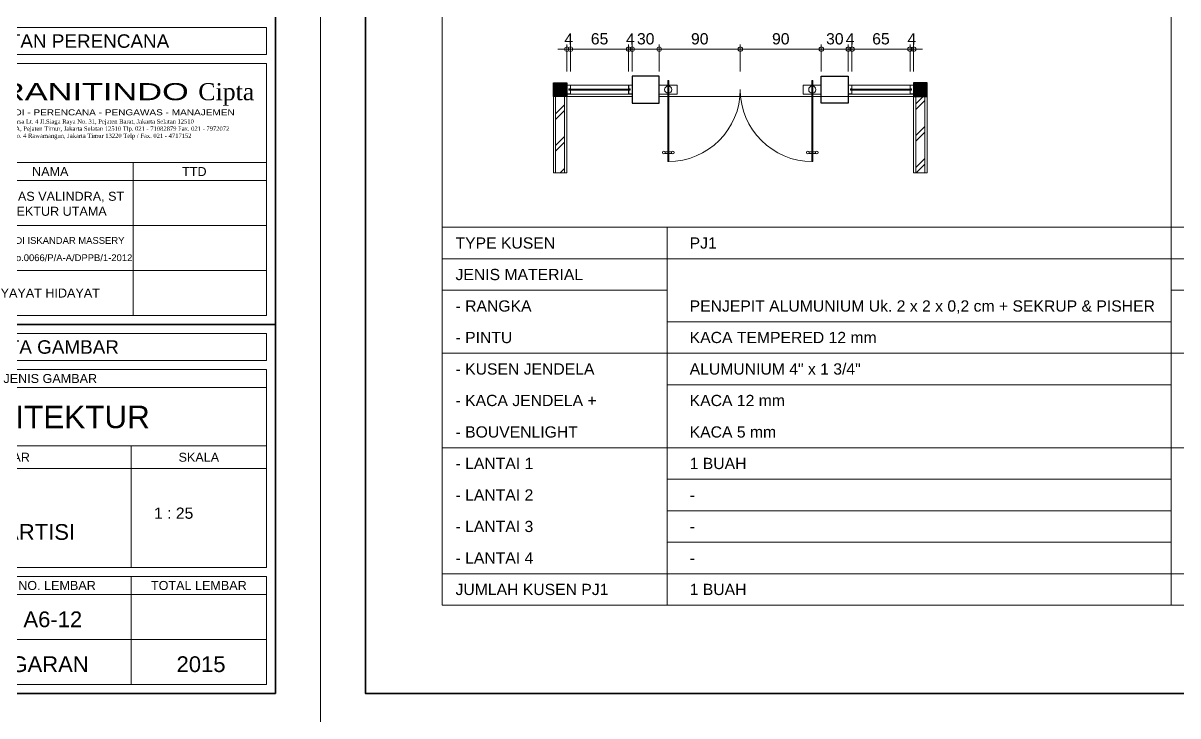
# Model space of a CAD drawing. Header units: millimetres. Extents: x -11 to 1625, y -267 to 180.
# Drawn here: x 988.61 to 1014.26, y -46.5 to -31.1 of the extents above; entities that cross this region are included whole.
import ezdxf
from ezdxf.enums import TextEntityAlignment as Align

# ---------------------------------------------------------------- set-up
doc = ezdxf.new("R2010")
doc.units = ezdxf.units.MM
for name, color, linetype, lineweight in [('ars', 11, 'Continuous', 5), ('dinding', 5, 'Continuous', 15), ('GRS KOP', 1, 'Continuous', 35), ('KOLOM', 1, 'Continuous', 30), ('kop', 7, 'Continuous', 20), ('kus', 63, 'Continuous', 15), ('lan', 7, 'Continuous', 15), ('logo', 7, 'Continuous', 50), ('not', 7, 'Continuous', 20), ('sol kol', 8, 'Continuous', 0), ('u', 6, 'Continuous', 20)]:
    doc.layers.add(name, color=color, linetype=linetype, lineweight=lineweight)
doc.styles.add('BARU', font='complex.shx')
doc.styles.get("Standard").update_dxf_attribs({"font": 'ARIALUNI.TTF'})
doc.dimstyles.new('SK 50', dxfattribs={"dimtxt": 0.25, "dimasz": 0.1, "dimexe": 0, "dimexo": 0, "dimgap": 0.1, "dimtad": 1, "dimdec": 0, "dimlfac": 50, "dimzin": 12, "dimdsep": 46, "dimtxsty": 'Standard', "dimblk": 'BULAT', "dimcen": 0.1, "dimclrd": 256, "dimclre": 256, "dimclrt": 256, "dimadec": 0, "dimazin": 3, "dimtfac": 1, "dimtdec": 0, "dimtofl": 0, "dimtmove": 0, "dimatfit": 3, "dimldrblk": 'BULAT', "dimfxl": 0, "dimtolj": 1, "dimtzin": 0, "dimlwd": -1, "dimlwe": -1, "dimarcsym": 0})
pattern_1 = [(45, (1003.53886, -41.3291), (-0.353553, 0.353553), []), (45, (1003.66386, -41.3291), (-0.353553, 0.353553), [])]

# ---------------------------------------------------------------- blocks, each defined once
blk = doc.blocks.new('logo granitindo baru')
at = {"layer": 'logo'}
for points in [[(1.03, 1.463), (0.916, 1.574), (0.366, 1.024), (1.1, 0.289), (1.652, 0.843), (1.392, 1.098), (1.281, 0.987), (1.423, 0.84), (1.102, 0.519), (0.594, 1.025)], [(1.721, 1.576), (1.381, 1.236), (1.771, 0.842), (1.341, 0.407), (1.454, 0.294), (2.001, 0.844), (1.609, 1.237), (1.835, 1.464)]]:
    blk.add_hatch(color=8, dxfattribs=at).paths.add_polyline_path(points)
blk.add_lwpolyline([(1.03, 1.463), (0.916, 1.574), (0.366, 1.024), (1.1, 0.289), (1.652, 0.843), (1.392, 1.098), (1.281, 0.987), (1.423, 0.84), (1.102, 0.519), (0.594, 1.025), (1.03, 1.463), (0.916, 1.574)], dxfattribs=at)
at = {"layer": 'logo', "lineweight": 13}
for points in [[(1.089, 1.403), (0.713, 1.026), (1.101, 0.638), (1.258, 0.794)], [(1.112, 1.38), (0.759, 1.026), (1.101, 0.683), (1.235, 0.817)], [(1.134, 1.357), (0.803, 1.026), (1.101, 0.728), (1.213, 0.839)], [(1.157, 1.334), (0.85, 1.026), (1.101, 0.775), (1.189, 0.863)]]:
    blk.add_lwpolyline(points, dxfattribs=at)
at = {"layer": 'logo', "lineweight": 0}
blk.add_lwpolyline([(1.721, 1.576), (1.381, 1.236), (1.771, 0.842), (1.341, 0.407), (1.454, 0.294), (2.001, 0.844), (1.609, 1.237), (1.835, 1.464), (1.721, 1.576)], dxfattribs=at)
at = {"layer": 'logo', "insert": (2.134, 1.589), "char_height": 0.4, "width": 7.66452, "attachment_point": 1}
blk.add_mtext('{\\fTimes New Roman|b0|i0|c0|p18;PT. \\fCityBlueprint|b0|i0|c2|p2;\\W1.5;GRANITINDO \\fTimes New Roman|b0|i0|c0|p18;\\W1;Cipta Sejati}', dxfattribs=at)
at = {"layer": 'logo', "insert": (2.134, 0.975), "char_height": 0.1, "attachment_point": 1}
blk.add_mtext_dynamic_manual_height_columns('{\\f@Arial Unicode MS|b0|i0|c0|p34;\\H1.4x;\\W1.2;KONSULTAN STUDI - PERENCANA - PENGAWAS - MANAJEMEN\\fTimes New Roman|b0|i0|c0|p18;\\P\\pt0.9;\\H0.71429x;\\W1;Domisili ^I: Gedung Graha Arsa Lt. 4 Jl.Siaga Raya No. 31, Pejaten Barat, Jakarta Selatan 12510\\PStudio I ^I: Jl. Batu I No. 36A, Pejaten Timur, Jakarta Selatan 12510 Tlp. 021 - 71082879 Fax. 021 - 7972072\\PStudio II          : Jl. Sawo Raya No. 4 Rawamangun, Jakarta Timur 13220 Telp / Fax. 021 - 4717152}', width=9.56937, gutter_width=0, heights=[1.67], dxfattribs=at)
blk = doc.blocks.new('kop')
at = {"layer": 'GRS KOP'}
for p, q in [((83, 1), (83, 54)), ((73, 9.2), (83, 9.2))]:
    blk.add_line(p, q, dxfattribs=at)
blk.add_lwpolyline([(1, 54), (83, 54), (83, 1), (1, 1)], close=True, dxfattribs=at)
at = {"layer": 'kop', "color": 7}
for p, q in [((0, 55), (0, 0)), ((84, 55), (84, 0)), ((84, 55), (84, 0))]:
    blk.add_line(p, q, dxfattribs=at)
at = {"layer": 'kop'}
for p, q in [((82.8, 15), (73.2, 15)), ((82.8, 9.4), (82.8, 15)), ((82.8, 12.8), (73.2, 12.8)), ((79.842, 9.4), (79.842, 12.8)), ((82.8, 12.4), (73.2, 12.4)), ((82.8, 11.4), (73.2, 11.4)), ((82.8, 10.4), (73.2, 10.4)), ((82.8, 9.4), (73.2, 9.4)), ((73.2, 7.8), (82.8, 7.8)), ((73.2, 6.5), (82.8, 6.5)), ((79.8, 3.8), (79.8, 6.5)), ((73.2, 6), (82.8, 6)), ((79.8, 1.2), (79.8, 3.6)), ((73.2, 3.2), (82.8, 3.2)), ((73.2, 2.2), (82.8, 2.2))]:
    blk.add_line(p, q, dxfattribs=at)
for points in [[(73.2, 15.2), (82.8, 15.2), (82.8, 15.8), (73.2, 15.8)], [(73.2, 8.4), (82.8, 8.4), (82.8, 9), (73.2, 9)], [(73.2, 3.8), (82.8, 3.8), (82.8, 8.2), (73.2, 8.2)], [(73.2, 1.2), (82.8, 1.2), (82.8, 3.6), (73.2, 3.6)]]:
    blk.add_lwpolyline(points, close=True, dxfattribs=at)
at = {"xscale": 0.9500000000000455, "yscale": 0.9500000000000455, "zscale": 0.9500000000000455}
blk.add_blockref('logo granitindo baru', (73.307, 13.056), dxfattribs=at)
at = {"layer": 'kop'}
for s, height, p in [('KONSULTAN PERENCANA', 0.3, (78, 15.5)), ('NAMA', 0.2, (78, 12.6)), ('TTD', 0.2, (81.2, 12.6)), ('DATA GAMBAR', 0.3, (78, 8.7)), ('JENIS GAMBAR', 0.2, (78, 8)), ('ARSITEKTUR', 0.5, (78, 7.146)), ('NAMA GAMBAR', 0.2, (76.5, 6.25)), ('SKALA', 0.2, (81.3, 6.25)), ('NO. LEMBAR', 0.2, (78.15, 3.4)), ('TOTAL LEMBAR', 0.2, (81.3, 3.4)), ('TAHUN ANGGARAN', 0.35, (76.545, 1.65)), ('2015', 0.35, (81.349, 1.65))]:
    blk.add_text(s, height=height, dxfattribs=at).set_placement(p, align=Align.MIDDLE)
blk.add_text('SIPTB No.0066/P/A-A/DPPB/1-2012', height=0.15, dxfattribs=at).set_placement((78.122, 10.609), align=Align.CENTER)
at = {"layer": 'kop', "attachment_point": 1}
for s, insert, char_height, width in [('DIMAS VALINDRA, ST\\PDIREKTUR UTAMA', (76.77, 12.15), 0.2, 8.16499), ('IR. ANDI ISKANDAR MASSERY', (76.609, 11.143), 0.15, 4.04264)]:
    blk.add_mtext(s, dxfattribs=dict(at, insert=insert, char_height=char_height, width=width))
at = {"layer": 'kop', "style": 'BARU', "flags": 4}
for p, height in [((73.8, 5.4), 0.35), ((80.303, 5.382), 0.25), ((73.8, 4.9), 0.35), ((80.303, 4.882), 0.25), ((73.8, 4.4), 0.35), ((80.303, 4.382), 0.25)]:
    blk.add_attdef('-', p, '', height=height, dxfattribs=at)
at = {"layer": 'kop', "flags": 4}
for tag, p in [('AR-00', (78.057, 2.648)), ('00', (81.238, 2.647))]:
    blk.add_attdef(tag, text='', height=0.35, dxfattribs=at).set_placement(p, align=Align.MIDDLE)
blk = doc.blocks.new('KP')
at = {"layer": 'KOLOM'}
blk.add_lwpolyline([(0.075, -0.075), (-0.075, -0.075), (-0.075, 0.075), (0.075, 0.075), (0.075, -0.075)], dxfattribs=at)
blk = doc.blocks.new('BULAT')
for p, q in [((-1, 0), (1, 0)), ((0, -1), (0, 1))]:
    blk.add_line(p, q)
blk.add_circle((0, 0), 0.5)
blk = doc.blocks.new('*D1751')
at = {"layer": 'Defpoints', "color": 0, "ltscale": 0.15}
for p in [(1004.539, -31.679), (1002.739, -32.179), (1004.539, -32.179)]:
    blk.add_point(p, dxfattribs=at)
at = {"layer": 'u', "ltscale": 0.15}
for p, q in [((1002.739, -32.179), (1002.739, -31.679)), ((1002.839, -31.679), (1004.439, -31.679)), ((1004.539, -32.179), (1004.539, -31.679))]:
    blk.add_line(p, q, dxfattribs=at)
at = {"layer": 'u', "ltscale": 0.15, "xscale": 0.1, "yscale": 0.1, "zscale": 0.1, "rotation": 180}
blk.add_blockref('BULAT', (1002.739, -31.679), dxfattribs=at)
at = {"layer": 'u', "ltscale": 0.15, "xscale": 0.1, "yscale": 0.1, "zscale": 0.1}
blk.add_blockref('BULAT', (1004.539, -31.679), dxfattribs=at)
at = {"layer": 'u', "ltscale": 0.15, "insert": (1003.639, -31.451), "char_height": 0.25, "attachment_point": 5}
blk.add_mtext('\\A1;90', dxfattribs=at)
blk = doc.blocks.new('*D1752')
at = {"layer": 'Defpoints', "color": 0, "ltscale": 0.15}
for p in [(1006.339, -31.679), (1004.539, -32.179), (1006.339, -32.179)]:
    blk.add_point(p, dxfattribs=at)
at = {"layer": 'u', "ltscale": 0.15}
for p, q in [((1004.539, -32.179), (1004.539, -31.679)), ((1004.639, -31.679), (1006.239, -31.679)), ((1006.339, -32.179), (1006.339, -31.679))]:
    blk.add_line(p, q, dxfattribs=at)
at = {"layer": 'u', "ltscale": 0.15, "xscale": 0.1, "yscale": 0.1, "zscale": 0.1, "rotation": 180}
blk.add_blockref('BULAT', (1004.539, -31.679), dxfattribs=at)
at = {"layer": 'u', "ltscale": 0.15, "xscale": 0.1, "yscale": 0.1, "zscale": 0.1}
blk.add_blockref('BULAT', (1006.339, -31.679), dxfattribs=at)
at = {"layer": 'u', "ltscale": 0.15, "insert": (1005.439, -31.451), "char_height": 0.25, "attachment_point": 5}
blk.add_mtext('\\A1;90', dxfattribs=at)
blk = doc.blocks.new('*D1753')
at = {"layer": 'Defpoints', "color": 0, "ltscale": 0.15}
for p in [(1002.739, -31.679), (1002.139, -32.179), (1002.739, -32.179)]:
    blk.add_point(p, dxfattribs=at)
at = {"layer": 'u', "ltscale": 0.15}
for p, q in [((1002.139, -32.179), (1002.139, -31.679)), ((1002.239, -31.679), (1002.639, -31.679)), ((1002.739, -32.179), (1002.739, -31.679))]:
    blk.add_line(p, q, dxfattribs=at)
at = {"layer": 'u', "ltscale": 0.15, "xscale": 0.1, "yscale": 0.1, "zscale": 0.1, "rotation": 180}
blk.add_blockref('BULAT', (1002.139, -31.679), dxfattribs=at)
at = {"layer": 'u', "ltscale": 0.15, "xscale": 0.1, "yscale": 0.1, "zscale": 0.1}
blk.add_blockref('BULAT', (1002.739, -31.679), dxfattribs=at)
at = {"layer": 'u', "ltscale": 0.15, "insert": (1002.439, -31.451), "char_height": 0.25, "attachment_point": 5}
blk.add_mtext('\\A1;30', dxfattribs=at)
blk = doc.blocks.new('*D1754')
at = {"layer": 'Defpoints', "color": 0, "ltscale": 0.15}
for p in [(1006.939, -31.679), (1006.339, -32.179), (1006.939, -32.179)]:
    blk.add_point(p, dxfattribs=at)
at = {"layer": 'u', "ltscale": 0.15}
for p, q in [((1006.339, -32.179), (1006.339, -31.679)), ((1006.439, -31.679), (1006.839, -31.679)), ((1006.939, -32.179), (1006.939, -31.679))]:
    blk.add_line(p, q, dxfattribs=at)
at = {"layer": 'u', "ltscale": 0.15, "xscale": 0.1, "yscale": 0.1, "zscale": 0.1, "rotation": 180}
blk.add_blockref('BULAT', (1006.339, -31.679), dxfattribs=at)
at = {"layer": 'u', "ltscale": 0.15, "xscale": 0.1, "yscale": 0.1, "zscale": 0.1}
blk.add_blockref('BULAT', (1006.939, -31.679), dxfattribs=at)
at = {"layer": 'u', "ltscale": 0.15, "insert": (1006.639, -31.451), "char_height": 0.25, "attachment_point": 5}
blk.add_mtext('\\A1;30', dxfattribs=at)
blk = doc.blocks.new('*D1755')
at = {"layer": 'Defpoints', "color": 0, "ltscale": 0.15}
for p in [(1008.309, -31.679), (1007.019, -32.179), (1008.309, -32.179)]:
    blk.add_point(p, dxfattribs=at)
at = {"layer": 'u', "ltscale": 0.15}
for p, q in [((1007.019, -32.179), (1007.019, -31.679)), ((1007.119, -31.679), (1008.209, -31.679)), ((1008.309, -32.179), (1008.309, -31.679))]:
    blk.add_line(p, q, dxfattribs=at)
at = {"layer": 'u', "ltscale": 0.15, "xscale": 0.1, "yscale": 0.1, "zscale": 0.1, "rotation": 180}
blk.add_blockref('BULAT', (1007.019, -31.679), dxfattribs=at)
at = {"layer": 'u', "ltscale": 0.15, "xscale": 0.1, "yscale": 0.1, "zscale": 0.1}
blk.add_blockref('BULAT', (1008.309, -31.679), dxfattribs=at)
at = {"layer": 'u', "ltscale": 0.15, "insert": (1007.664, -31.451), "char_height": 0.25, "attachment_point": 5}
blk.add_mtext('\\A1;65', dxfattribs=at)
blk = doc.blocks.new('*D1756')
at = {"layer": 'Defpoints', "color": 0, "ltscale": 0.15}
for p in [(1002.059, -31.679), (1000.769, -32.179), (1002.059, -32.179)]:
    blk.add_point(p, dxfattribs=at)
at = {"layer": 'u', "ltscale": 0.15}
for p, q in [((1000.769, -32.179), (1000.769, -31.679)), ((1000.869, -31.679), (1001.959, -31.679)), ((1002.059, -32.179), (1002.059, -31.679))]:
    blk.add_line(p, q, dxfattribs=at)
at = {"layer": 'u', "ltscale": 0.15, "xscale": 0.1, "yscale": 0.1, "zscale": 0.1, "rotation": 180}
blk.add_blockref('BULAT', (1000.769, -31.679), dxfattribs=at)
at = {"layer": 'u', "ltscale": 0.15, "xscale": 0.1, "yscale": 0.1, "zscale": 0.1}
blk.add_blockref('BULAT', (1002.059, -31.679), dxfattribs=at)
at = {"layer": 'u', "ltscale": 0.15, "insert": (1001.414, -31.451), "char_height": 0.25, "attachment_point": 5}
blk.add_mtext('\\A1;65', dxfattribs=at)
blk = doc.blocks.new('*D1757')
at = {"layer": 'Defpoints', "color": 0, "ltscale": 0.15}
for p in [(1002.139, -31.679), (1002.059, -32.179), (1002.139, -32.179)]:
    blk.add_point(p, dxfattribs=at)
at = {"layer": 'u', "ltscale": 0.15}
for p, q in [((1001.959, -31.679), (1001.859, -31.679)), ((1002.059, -32.179), (1002.059, -31.679)), ((1002.139, -32.179), (1002.139, -31.679)), ((1002.239, -31.679), (1002.339, -31.679))]:
    blk.add_line(p, q, dxfattribs=at)
at = {"layer": 'u', "ltscale": 0.15, "xscale": 0.1, "yscale": 0.1, "zscale": 0.1}
blk.add_blockref('BULAT', (1002.059, -31.679), dxfattribs=at)
at = {"layer": 'u', "ltscale": 0.15, "xscale": 0.1, "yscale": 0.1, "zscale": 0.1, "rotation": 180}
blk.add_blockref('BULAT', (1002.139, -31.679), dxfattribs=at)
at = {"layer": 'u', "ltscale": 0.15, "insert": (1002.099, -31.454), "char_height": 0.25, "attachment_point": 5}
blk.add_mtext('\\A1;4', dxfattribs=at)
blk = doc.blocks.new('*D1758')
at = {"layer": 'Defpoints', "color": 0, "ltscale": 0.15}
for p in [(1000.769, -31.679), (1000.689, -32.179), (1000.769, -32.179)]:
    blk.add_point(p, dxfattribs=at)
at = {"layer": 'u', "ltscale": 0.15}
for p, q in [((1000.589, -31.679), (1000.489, -31.679)), ((1000.689, -32.179), (1000.689, -31.679)), ((1000.769, -32.179), (1000.769, -31.679)), ((1000.869, -31.679), (1000.969, -31.679))]:
    blk.add_line(p, q, dxfattribs=at)
at = {"layer": 'u', "ltscale": 0.15, "xscale": 0.1, "yscale": 0.1, "zscale": 0.1}
blk.add_blockref('BULAT', (1000.689, -31.679), dxfattribs=at)
at = {"layer": 'u', "ltscale": 0.15, "xscale": 0.1, "yscale": 0.1, "zscale": 0.1, "rotation": 180}
blk.add_blockref('BULAT', (1000.769, -31.679), dxfattribs=at)
at = {"layer": 'u', "ltscale": 0.15, "insert": (1000.729, -31.454), "char_height": 0.25, "attachment_point": 5}
blk.add_mtext('\\A1;4', dxfattribs=at)
blk = doc.blocks.new('*D1759')
at = {"layer": 'Defpoints', "color": 0, "ltscale": 0.15}
for p in [(1007.019, -31.679), (1006.939, -32.179), (1007.019, -32.179)]:
    blk.add_point(p, dxfattribs=at)
at = {"layer": 'u', "ltscale": 0.15}
for p, q in [((1006.839, -31.679), (1006.739, -31.679)), ((1006.939, -32.179), (1006.939, -31.679)), ((1007.019, -32.179), (1007.019, -31.679)), ((1007.119, -31.679), (1007.219, -31.679))]:
    blk.add_line(p, q, dxfattribs=at)
at = {"layer": 'u', "ltscale": 0.15, "xscale": 0.1, "yscale": 0.1, "zscale": 0.1}
blk.add_blockref('BULAT', (1006.939, -31.679), dxfattribs=at)
at = {"layer": 'u', "ltscale": 0.15, "xscale": 0.1, "yscale": 0.1, "zscale": 0.1, "rotation": 180}
blk.add_blockref('BULAT', (1007.019, -31.679), dxfattribs=at)
at = {"layer": 'u', "ltscale": 0.15, "insert": (1006.979, -31.454), "char_height": 0.25, "attachment_point": 5}
blk.add_mtext('\\A1;4', dxfattribs=at)
blk = doc.blocks.new('*D1760')
at = {"layer": 'Defpoints', "color": 0, "ltscale": 0.15}
for p in [(1008.389, -31.679), (1008.309, -32.179), (1008.389, -32.179)]:
    blk.add_point(p, dxfattribs=at)
at = {"layer": 'u', "ltscale": 0.15}
for p, q in [((1008.209, -31.679), (1008.109, -31.679)), ((1008.309, -32.179), (1008.309, -31.679)), ((1008.389, -32.179), (1008.389, -31.679)), ((1008.489, -31.679), (1008.589, -31.679))]:
    blk.add_line(p, q, dxfattribs=at)
at = {"layer": 'u', "ltscale": 0.15, "xscale": 0.1, "yscale": 0.1, "zscale": 0.1}
blk.add_blockref('BULAT', (1008.309, -31.679), dxfattribs=at)
at = {"layer": 'u', "ltscale": 0.15, "xscale": 0.1, "yscale": 0.1, "zscale": 0.1, "rotation": 180}
blk.add_blockref('BULAT', (1008.389, -31.679), dxfattribs=at)
at = {"layer": 'u', "ltscale": 0.15, "insert": (1008.349, -31.454), "char_height": 0.25, "attachment_point": 5}
blk.add_mtext('\\A1;4', dxfattribs=at)

msp = doc.modelspace()

# ---------------------------------------------------------------- hatches: boundary and pattern name
at = {"layer": 'ars'}
h = msp.add_hatch(dxfattribs=at)
h.set_pattern_fill('TEMBOK', color=256, scale=0.5)
h.set_pattern_definition(pattern_1)
h.paths.add_polyline_path([(1000.4388597, -32.7291155), (1000.4388597, -34.4291155), (1000.6388597, -34.4291155), (1000.6388597, -32.7291155)])
h = msp.add_hatch(dxfattribs=at)
h.set_pattern_fill('TEMBOK', color=256, scale=0.5)
h.set_pattern_definition(pattern_1)
h.paths.add_polyline_path([(1008.6388597, -32.7291155), (1008.6388597, -34.4291155), (1008.4388597, -34.4291155), (1008.4388597, -32.7291155)])
at = {"layer": 'sol kol'}
for points in [[(1000.3888597, -32.4291155), (1000.6888597, -32.4291155), (1000.6888597, -32.7291155), (1000.3888597, -32.7291155)], [(1008.6888597, -32.4291155), (1008.3888597, -32.4291155), (1008.3888597, -32.7291155), (1008.6888597, -32.7291155)]]:
    msp.add_hatch(color=256, dxfattribs=at).paths.add_polyline_path(points)

# ---------------------------------------------------------------- linework, layer by layer
at = {"layer": 'ars'}
for points in [[(1000.4388597, -32.7291155), (1000.4388597, -34.4291155), (1000.6388597, -34.4291155), (1000.6388597, -32.7291155)], [(1008.6388597, -32.7291155), (1008.6388597, -34.4291155), (1008.4388597, -34.4291155), (1008.4388597, -32.7291155)]]:
    msp.add_lwpolyline(points, close=True, dxfattribs=at)
at = {"layer": 'dinding'}
for points in [[(1000.3888597, -32.7291155), (1000.3888597, -34.4291155), (1000.6888597, -34.4291155), (1000.6888597, -32.7291155)], [(1008.6888597, -32.7291155), (1008.6888597, -34.4291155), (1008.3888597, -34.4291155), (1008.3888597, -32.7291155)]]:
    msp.add_lwpolyline(points, close=True, dxfattribs=at)
at = {"layer": 'KOLOM'}
for points in [[(1002.1388597, -32.8791155), (1002.7388597, -32.8791155), (1002.7388597, -32.2791155), (1002.1388597, -32.2791155)], [(1006.9388597, -32.8791155), (1006.3388597, -32.8791155), (1006.3388597, -32.2791155), (1006.9388597, -32.2791155)]]:
    msp.add_lwpolyline(points, close=True, dxfattribs=at)
at = {"layer": 'kus'}
for p, q in [((1002.0588597, -32.4791155), (1000.7688597, -32.4791155)), ((1007.0188597, -32.4791155), (1008.3088597, -32.4791155)), ((1000.7688597, -32.6791155), (1002.0588597, -32.6791155)), ((1008.3088597, -32.6791155), (1007.0188597, -32.6791155))]:
    msp.add_line(p, q, dxfattribs=at)
for points in [[(1000.6888597, -32.5991155), (1000.6888597, -32.6791155), (1000.7688597, -32.6791155), (1000.7688597, -32.5901155), (1000.765955, -32.5901155), (1000.765955, -32.5851155), (1000.7624605, -32.5851155), (1000.7589429, -32.5901155), (1000.7388597, -32.5901155), (1000.7388597, -32.5681155), (1000.7589429, -32.5681155), (1000.7624605, -32.5731155), (1000.765955, -32.5731155), (1000.765955, -32.5681155), (1000.7688597, -32.5681155), (1000.7688597, -32.4791155), (1000.6888597, -32.4791155), (1000.6888597, -32.5921034), (1000.6888597, -32.595621), (1000.6888597, -32.5991155), (1000.6888597, -32.5991155)], [(1002.1388597, -32.5991155), (1002.1388597, -32.6791155), (1002.0588597, -32.6791155), (1002.0588597, -32.5901155), (1002.0617643, -32.5901155), (1002.0617643, -32.5851155), (1002.0652589, -32.5851155), (1002.0687764, -32.5901155), (1002.0888597, -32.5901155), (1002.0888597, -32.5681155), (1002.0687764, -32.5681155), (1002.0652589, -32.5731155), (1002.0617643, -32.5731155), (1002.0617643, -32.5681155), (1002.0588597, -32.5681155), (1002.0588597, -32.4791155), (1002.1388597, -32.4791155), (1002.1388597, -32.5921034), (1002.1388597, -32.595621), (1002.1388597, -32.5991155), (1002.1388597, -32.5991155)], [(1002.7388597, -32.4791155), (1002.7388597, -32.6791155), (1003.1388597, -32.6791155), (1003.1388597, -32.4791155), (1002.7388597, -32.4791155)], [(1006.3388597, -32.4791155), (1006.3388597, -32.6791155), (1005.9388597, -32.6791155), (1005.9388597, -32.4791155), (1006.3388597, -32.4791155)], [(1006.9388597, -32.5991155), (1006.9388597, -32.6791155), (1007.0188597, -32.6791155), (1007.0188597, -32.5901155), (1007.015955, -32.5901155), (1007.015955, -32.5851155), (1007.0124605, -32.5851155), (1007.0089429, -32.5901155), (1006.9888597, -32.5901155), (1006.9888597, -32.5681155), (1007.0089429, -32.5681155), (1007.0124605, -32.5731155), (1007.015955, -32.5731155), (1007.015955, -32.5681155), (1007.0188597, -32.5681155), (1007.0188597, -32.4791155), (1006.9388597, -32.4791155), (1006.9388597, -32.5921034), (1006.9388597, -32.595621), (1006.9388597, -32.5991155), (1006.9388597, -32.5991155)], [(1008.3888597, -32.5991155), (1008.3888597, -32.6791155), (1008.3088597, -32.6791155), (1008.3088597, -32.5901155), (1008.3117643, -32.5901155), (1008.3117643, -32.5851155), (1008.3152589, -32.5851155), (1008.3187764, -32.5901155), (1008.3388597, -32.5901155), (1008.3388597, -32.5681155), (1008.3187764, -32.5681155), (1008.3152589, -32.5731155), (1008.3117643, -32.5731155), (1008.3117643, -32.5681155), (1008.3088597, -32.5681155), (1008.3088597, -32.4791155), (1008.3888597, -32.4791155), (1008.3888597, -32.5921034), (1008.3888597, -32.595621), (1008.3888597, -32.5991155), (1008.3888597, -32.5991155)], [(1002.8612204, -33.9591155), (1002.9288597, -33.9591155), (1002.9288597, -33.9991155), (1002.8612204, -33.9991155)], [(1003.016499, -33.9591155), (1002.9488597, -33.9591155), (1002.9488597, -33.9991155), (1003.016499, -33.9991155)], [(1006.0612204, -33.9591155), (1006.1288597, -33.9591155), (1006.1288597, -33.9991155), (1006.0612204, -33.9991155)], [(1006.216499, -33.9591155), (1006.1488597, -33.9591155), (1006.1488597, -33.9991155), (1006.216499, -33.9991155)]]:
    msp.add_lwpolyline(points, dxfattribs=at)
for points in [[(1000.7648597, -32.4831155), (1000.6928597, -32.4831155), (1000.6928597, -32.6751155), (1000.7648597, -32.6751155), (1000.7648597, -32.5941155), (1000.7348597, -32.5941155), (1000.7348597, -32.5641155), (1000.7648597, -32.5641155)], [(1000.7388597, -32.5691155), (1000.7388597, -32.5891155), (1002.0888597, -32.5891155), (1002.0888597, -32.5691155)], [(1002.0628597, -32.4831155), (1002.1348597, -32.4831155), (1002.1348597, -32.6751155), (1002.0628597, -32.6751155), (1002.0628597, -32.5941155), (1002.0928597, -32.5941155), (1002.0928597, -32.5641155), (1002.0628597, -32.5641155)], [(1002.9488597, -32.3791155), (1002.9288597, -32.3791155), (1002.9288597, -34.1791155), (1002.9488597, -34.1791155)], [(1006.1288597, -32.3791155), (1006.1488597, -32.3791155), (1006.1488597, -34.1791155), (1006.1288597, -34.1791155)], [(1007.0148597, -32.4831155), (1006.9428597, -32.4831155), (1006.9428597, -32.6751155), (1007.0148597, -32.6751155), (1007.0148597, -32.5941155), (1006.9848597, -32.5941155), (1006.9848597, -32.5641155), (1007.0148597, -32.5641155)], [(1008.3388597, -32.5691155), (1008.3388597, -32.5891155), (1006.9888597, -32.5891155), (1006.9888597, -32.5691155)], [(1008.3128597, -32.4831155), (1008.3848597, -32.4831155), (1008.3848597, -32.6751155), (1008.3128597, -32.6751155), (1008.3128597, -32.5941155), (1008.3428597, -32.5941155), (1008.3428597, -32.5641155), (1008.3128597, -32.5641155)]]:
    msp.add_lwpolyline(points, close=True, dxfattribs=at)
for centre, radius in [((1002.9388597, -32.5791155), 0.08), ((1006.1388597, -32.5791155), 0.08), ((1002.8388597, -33.9791155), 0.03), ((1003.0388597, -33.9791155), 0.03), ((1006.0388597, -33.9791155), 0.03), ((1006.2388597, -33.9791155), 0.03)]:
    msp.add_circle(centre, radius, dxfattribs=at)
for centre, start, end in [((1002.9388597, -32.5791155), 270, 0), ((1006.1388597, -32.5791155), 180, 270)]:
    msp.add_arc(centre, 1.6, start, end, dxfattribs=at)
at = {"layer": 'lan'}
for p, q in [((997.9151349, -44.0383231), (997.9151349, -20.6383231)), ((1014.1059777, -44.0383231), (1014.1059777, -20.6383231)), ((1002.1388597, -32.7291155), (1000.6888597, -32.7291155)), ((1008.3888597, -32.7291155), (1002.7388597, -32.7291155)), ((1063.4876631, -35.6383231), (997.9151349, -35.6383231)), ((1002.9151349, -44.0383231), (1002.9151349, -35.6383231)), ((1014.1059777, -36.3383231), (997.9151349, -36.3383231)), ((1030.2968204, -36.3383231), (1014.1059777, -36.3383231)), ((1002.9151349, -37.0383231), (997.9151349, -37.0383231)), ((1019.1059777, -37.0383231), (1014.1059777, -37.0383231)), ((1014.1059777, -37.7383231), (1002.9151349, -37.7383231)), ((1014.1059777, -38.4383231), (997.9151349, -38.4383231)), ((1030.2968204, -38.4383231), (1014.1059777, -38.4383231)), ((1014.1059777, -39.1383231), (1002.9151349, -39.1383231)), ((1014.1059777, -40.5383231), (997.9151349, -40.5383231)), ((1030.2968204, -40.5383231), (1014.1059777, -40.5383231)), ((1014.1059777, -41.2383231), (1002.9151349, -41.2383231)), ((1014.1059777, -41.9383231), (1002.9151349, -41.9383231)), ((1014.1059777, -42.6383231), (1002.9151349, -42.6383231)), ((1014.1059777, -43.3383231), (997.9151349, -43.3383231)), ((1030.2968204, -43.3383231), (1014.1059777, -43.3383231)), ((1063.4876631, -44.0383231), (997.9151349, -44.0383231))]:
    msp.add_line(p, q, dxfattribs=at)
msp.add_lwpolyline([(997.9151349, -44.0383231), (997.9151349, -20.6383231)], dxfattribs=at)

# ---------------------------------------------------------------- block references
at = {"layer": 'KOLOM', "yscale": 2, "zscale": 2, "rotation": 180}
for p, xscale in [((1000.5388597, -32.5791155), 2), ((1008.5388597, -32.5791155), -2)]:
    msp.add_blockref('KP', p, dxfattribs=dict(at, xscale=xscale))
at = {"layer": 'kop'}
ref = msp.add_blockref('kop', (911.2141622, -47), dxfattribs=at)
ref.add_attrib('-', 'TYPE-TYPE PARTISI', (985.011234, -42.5859851), dxfattribs={"height": 0.35, "flags": 4})
ref.add_attrib('-', '1 : 25', (991.5176459, -42.1184399), dxfattribs={"height": 0.25, "flags": 4})
ref.add_attrib('AR-00', 'A6-12', dxfattribs={"height": 0.34997405, "flags": 4}).set_placement((989.2711179, -44.3523013), align=Align.MIDDLE)
ref.add_attrib('-', 'YAYAT HIDAYAT', dxfattribs={"height": 0.2}).set_placement((989.2141622, -37.1), align=Align.MIDDLE)
msp.add_blockref('kop', (995.2141622, -47), dxfattribs=at)

# ---------------------------------------------------------------- texts
at = {"layer": 'not'}
for s, p in [('TYPE KUSEN', (998.2151349, -36.1133231)), ('PJ1', (1003.4151349, -36.1133231)), ('JENIS MATERIAL', (998.2151349, -36.8133231)), ('- RANGKA', (998.2151349, -37.5133231)), ('PENJEPIT ALUMUNIUM Uk. 2 x 2 x 0,2 cm + SEKRUP & PISHER ', (1003.4151349, -37.5133231)), ('- PINTU', (998.2151349, -38.2133231)), ('KACA TEMPERED 12 mm', (1003.4151349, -38.2133231)), ('- KUSEN JENDELA', (998.2151349, -38.9133231)), ('ALUMUNIUM 4" x 1 3/4"', (1003.4151349, -38.9133231)), ('- KACA JENDELA +', (998.2151349, -39.6133231)), ('KACA 12 mm', (1003.4151349, -39.6133231)), ('- BOUVENLIGHT', (998.2151349, -40.3133231)), ('KACA 5 mm', (1003.4151349, -40.3133231)), ('- LANTAI 1', (998.2151349, -41.0133231)), ('1 BUAH', (1003.4151349, -41.0133231)), ('- LANTAI 2', (998.2151349, -41.7133231)), ('-', (1003.4151349, -41.7133231)), ('- LANTAI 3', (998.2151349, -42.4133231)), ('-', (1003.4151349, -42.4133231)), ('- LANTAI 4', (998.2151349, -43.1133231)), ('-', (1003.4151349, -43.1133231)), ('JUMLAH KUSEN PJ1', (998.2151349, -43.8133231)), ('1 BUAH', (1003.4151349, -43.8133231))]:
    msp.add_text(s, height=0.25, dxfattribs=at).set_placement(p)

# ---------------------------------------------------------------- dimensions: what is measured, and where the dimension line sits
at = {"layer": 'u', "ltscale": 0.15}
for base, p1, p2, picture, middle in [((1000.7688597, -31.6791155), (1000.6888597, -32.1791155), (1000.7688597, -32.1791155), '*D1758', (1000.7288597, -31.6791155)), ((1002.0588596784, -31.6791155482), (1000.7688596784, -32.1791155482), (1002.0588596784, -32.1791155482), '*D1756', (1001.4138596784, -31.6791155482)), ((1002.1388597, -31.6791155), (1002.0588597, -32.1791155), (1002.1388597, -32.1791155), '*D1757', (1002.0988597, -31.6791155)), ((1002.7388597, -31.6791155), (1002.1388597, -32.1791155), (1002.7388597, -32.1791155), '*D1753', (1002.4388597, -31.6791155)), ((1004.5388597, -31.6791155), (1002.7388597, -32.1791155), (1004.5388597, -32.1791155), '*D1751', (1003.6388597, -31.6791155)), ((1006.3388597, -31.6791155), (1004.5388597, -32.1791155), (1006.3388597, -32.1791155), '*D1752', (1005.4388597, -31.6791155)), ((1006.9388597, -31.6791155), (1006.3388597, -32.1791155), (1006.9388597, -32.1791155), '*D1754', (1006.6388597, -31.6791155)), ((1007.0188597, -31.6791155), (1006.9388597, -32.1791155), (1007.0188597, -32.1791155), '*D1759', (1006.9788597, -31.6791155)), ((1008.3088596784, -31.6791155482), (1007.0188596784, -32.1791155482), (1008.3088596784, -32.1791155482), '*D1755', (1007.6638596784, -31.6791155482)), ((1008.3888597, -31.6791155), (1008.3088597, -32.1791155), (1008.3888597, -32.1791155), '*D1760', (1008.3488597, -31.6791155))]:
    dim = msp.add_linear_dim(base=base, p1=p1, p2=p2, dimstyle='SK 50', dxfattribs=at)
    dim.commit()
    dim.dimension.update_dxf_attribs({"geometry": picture, "text_midpoint": middle, "dimtype": 160})

doc.saveas('drawing.dxf')
